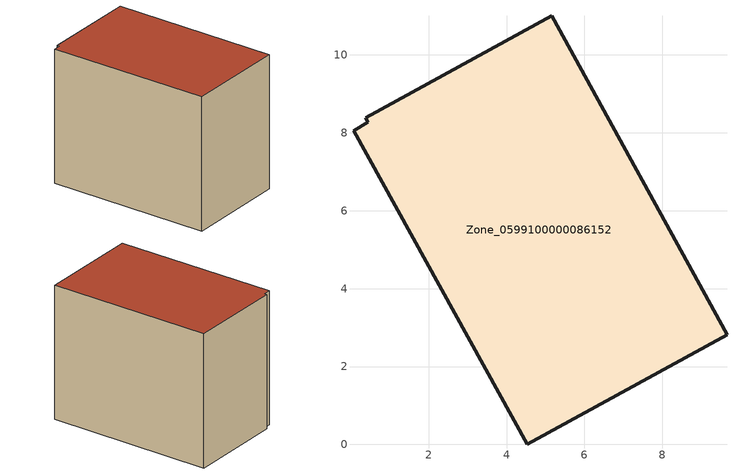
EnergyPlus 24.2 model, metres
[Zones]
Zone_0599100000086152
 floor ground (C_G): 0.07,8.05 0.44,8.27 0.38,8.39 5.16,11.01 9.66,2.81 4.53,0 z0
 wall outside (C_F): 9.66,2.81 5.16,11.01 0.38,8.39 0.44,8.27 0.07,8.05 4.53,0 9.66,2.81 z0:7.62
 roof outside (C_R): 0.44,8.27 0.07,8.05 4.53,0 9.66,2.81 5.16,11.01 0.38,8.39 z7.62
[BUILDING]
Pand.0599100000086152: North Axis=0; Terrain=City; Loads Convergence Tolerance Value=0.04; Temperature Convergence Tolerance Value=0.4; Solar Distribution=FullExterior; Maximum Number of Warmup Days=25; Minimum Number of Warmup Days=1
[Site:Location]
Rotterdam.The.Hague.AP_ZH_NLD Design_Conditions: Latitude=51.96; Longitude=4.45; Time Zone=1; Elevation=-4.5
[SITE:GROUNDTEMPERATURE:BUILDINGSURFACE]
18, 18, 18, 18, 18, 18, 18, 18, 18, 18, 18, 18
[MATERIAL] Thermal Absorptance=0.9; Solar Absorptance=0.7; Visible Absorptance=0.7
Name | Roughness | Thickness | Conductivity | Density | Specific Heat
G.TI.1965-1974 | MediumSmooth | 0.15 | 0.882353 | 540 | 1210
F.TI.1965-1974 | Rough | 0.3 | 0.697674 | 1920 | 840
R.TI.1965-1974 | MediumRough | 0.2 | 0.232558 | 1500 | 1000
[CONSTRUCTION]
C_G: G.TI.1965-1974
C_F: F.TI.1965-1974
C_R: R.TI.1965-1974
[ZONE]
Zone_0599100000086152: Type=1; Multiplier=1; Ceiling Height=Autocalculate; Volume=Autocalculate; Floor Area=autocalculate; Part of Total Floor Area=Yes
[ZONEINFILTRATION:DESIGNFLOWRATE]
Infil_Zone_0599100000086152: Zone or ZoneList or Space or SpaceList=Zone_0599100000086152; Schedule=AlwaysOn; Design Flow Rate Calculation Method=Flow/Area; Flow Rate per Floor Area=0.003; Constant Term Coefficient=1; Temperature Term Coefficient=0; Velocity Term Coefficient=0; Velocity Squared Term Coefficient=0
[HVACTEMPLATE:ZONE:IDEALLOADSAIRSYSTEM]
Zone_0599100000086152: Maximum Heating Supply Air Temperature=50; Minimum Cooling Supply Air Temperature=13; Maximum Heating Supply Air Humidity Ratio=0.0156; Minimum Cooling Supply Air Humidity Ratio=0.0077; Heating Limit=NoLimit; Cooling Limit=NoLimit; Dehumidification Control Type=ConstantSensibleHeatRatio; Cooling Sensible Heat Ratio=0.7; Dehumidification Setpoint=60; Humidification Control Type=None; Humidification Setpoint=30; Outdoor Air Method=None; Outdoor Air Flow Rate per Person=0.00944; Outdoor Air Flow Rate per Zone Floor Area=0; Outdoor Air Flow Rate per Zone=0; Demand Controlled Ventilation Type=None; Outdoor Air Economizer Type=NoEconomizer; Heat Recovery Type=None; Sensible Heat Recovery Effectiveness=0.7; Latent Heat Recovery Effectiveness=0.65
[ZONECONTROL:THERMOSTAT]
ThermostatControl_Zone_0599100000086152: Zone or ZoneList=Zone_0599100000086152; Control Type Schedule=DualSetpointControlType; Control 1=Thermostat_Zone_0599100000086152; Temperature Difference Between Cutout And Setpoint=0
[THERMOSTATSETPOINT:DUALSETPOINT]
Thermostat_Zone_0599100000086152: Heating Setpoint Temperature Schedule=HeatingSetpoint_Zone_0599100000086152; Cooling Setpoint Temperature Schedule=CoolingSetpoint_Zone_0599100000086152
[SCHEDULE:COMPACT]
HeatingSetpoint_Zone_0599100000086152: Through: 12/31, For: AllDays, Until: 24:00, 21
CoolingSetpoint_Zone_0599100000086152: Through: 12/31, For: AllDays, Until: 24:00, 24
DualSetpointControlType: Through: 12/31, For: AllDays, Until: 24:00, 4
AlwaysOn: Through: 12/31, For: AllDays, Until: 24:00, 1
